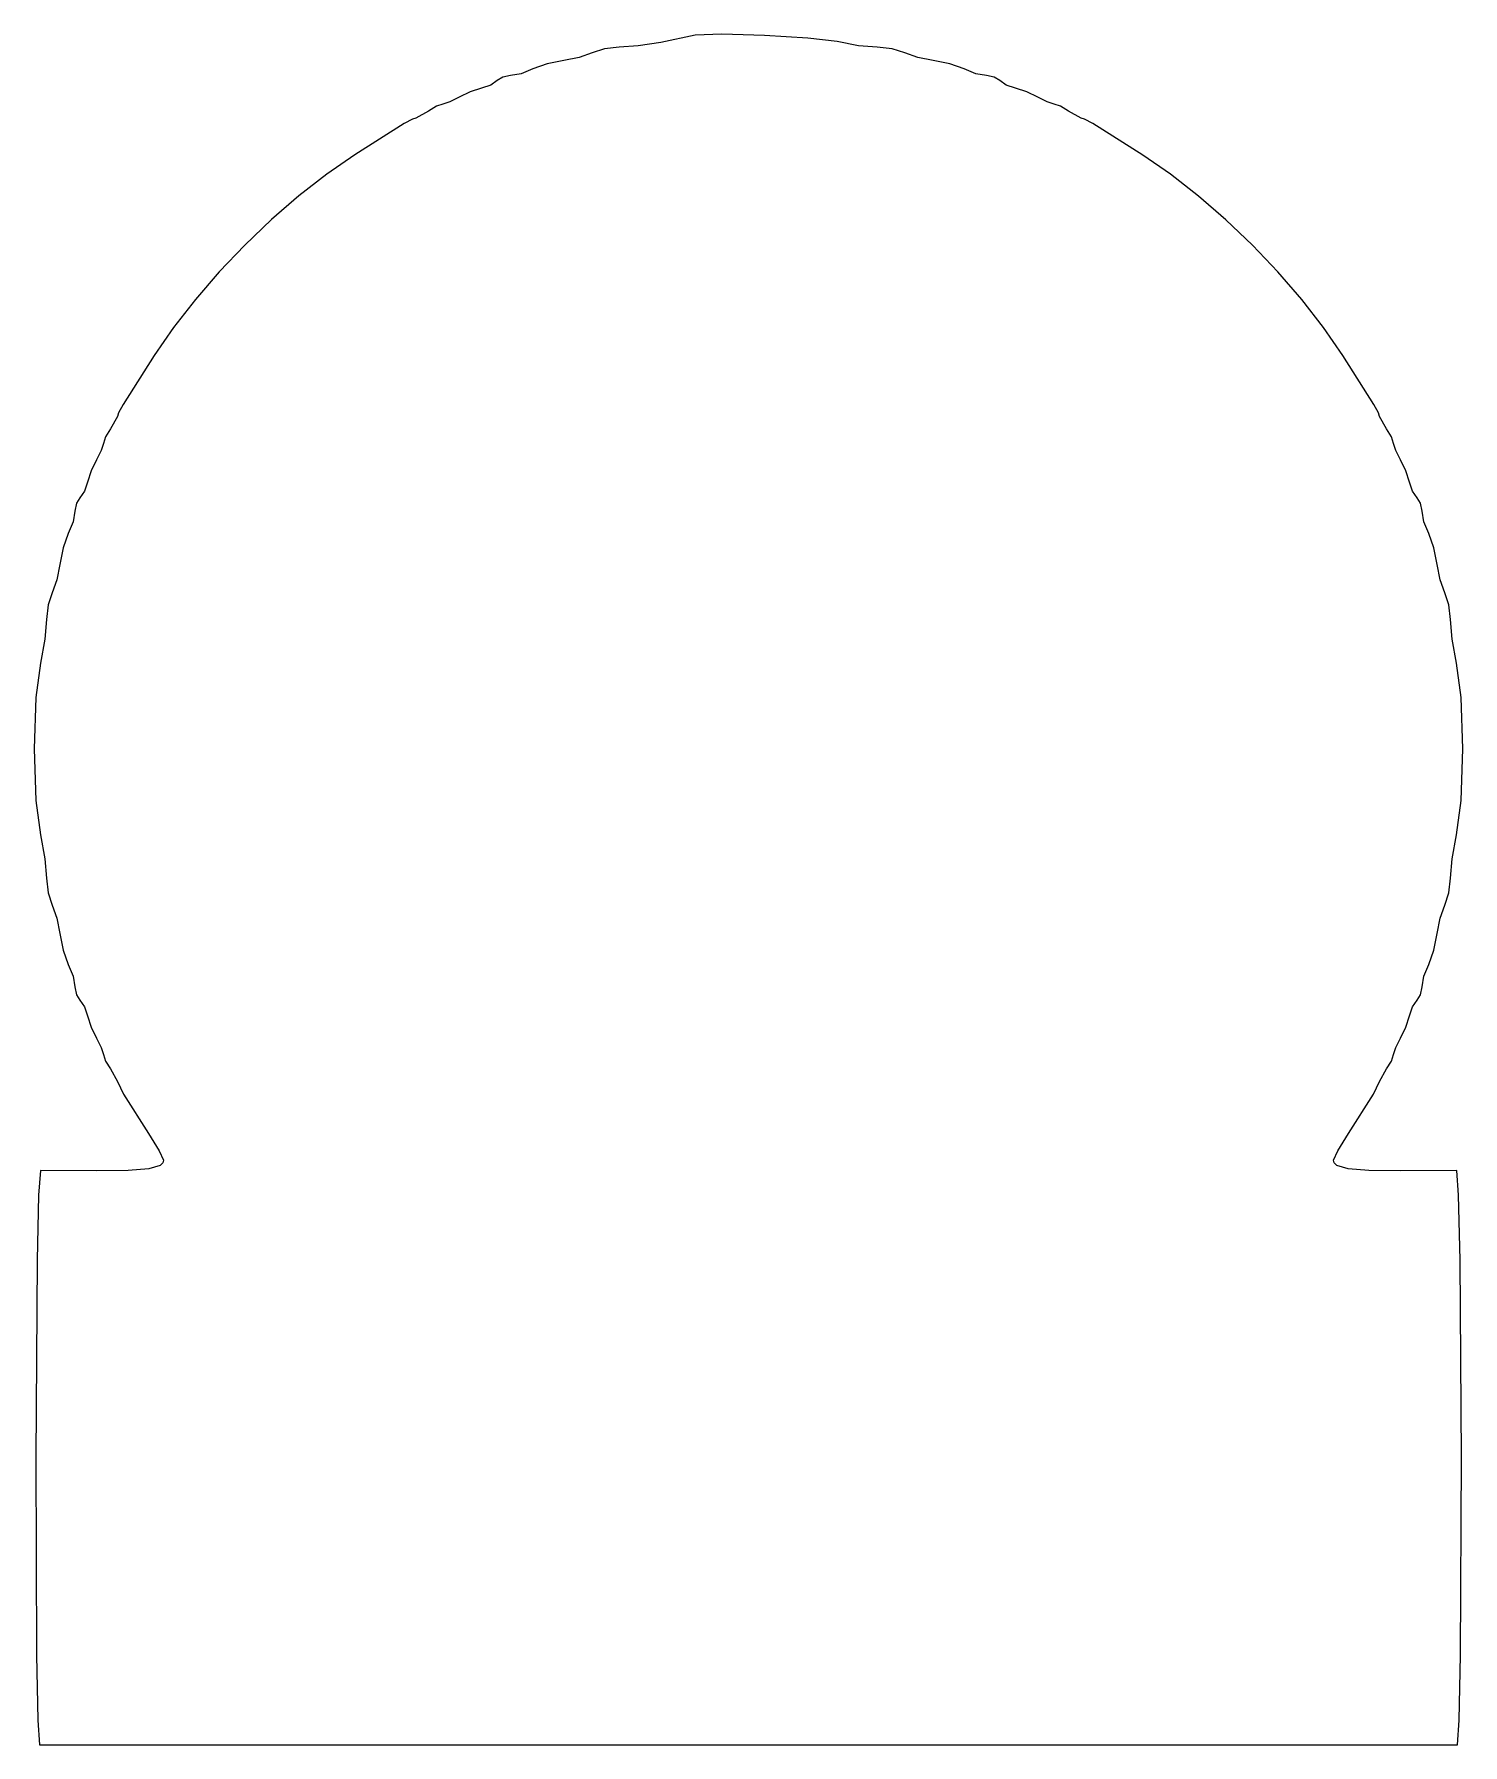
# Model space of a CAD drawing. Extents: x 71 to 213, y 41 to 212.
import ezdxf

# ---------------------------------------------------------------- set-up
doc = ezdxf.new("R2010")
doc.units = 0

msp = doc.modelspace()

# ---------------------------------------------------------------- linework, layer by layer
at = {"layer": 'Layer 1'}
for p, q in [((136.525, 211.455), (133.10305, 210.749444)), ((136.525031, 211.45498), (136.525, 211.455)), ((139.156536, 211.55916), (136.525031, 211.45498)), ((143.395376, 211.441751), (139.156536, 211.55916)), ((147.72682, 211.172207), (143.395376, 211.441751)), ((150.636131, 210.81998), (147.72682, 211.172207)), ((126.25916, 209.69111), (124.980341, 209.254548)), ((127.480651, 210.092395), (126.25916, 209.69111)), ((128.94027, 210.255555), (127.480651, 210.092395)), ((130.823221, 210.396666), (128.94027, 210.255555)), ((133.10305, 210.749444), (130.823221, 210.396666)), ((152.761618, 210.418695), (150.636131, 210.81998)), ((154.622521, 210.255535), (152.761618, 210.418695)), ((156.130647, 210.092375), (154.622521, 210.255535)), ((157.374191, 209.69109), (156.130647, 210.092375)), ((158.653009, 209.254527), (157.374191, 209.69109)), ((120.36777, 208.103609), (119.190375, 207.622949)), ((121.796523, 208.619547), (120.36777, 208.103609)), ((123.43694, 208.950276), (121.796523, 208.619547)), ((124.980341, 209.254548), (123.43694, 208.950276)), ((160.196411, 208.950256), (158.653009, 209.254527)), ((161.83683, 208.619527), (160.196411, 208.950256)), ((163.265581, 208.103589), (161.83683, 208.619527)), ((164.442975, 207.622929), (163.265581, 208.103589)), ((115.25249, 206.198608), (114.12801, 205.819372)), ((116.16089, 206.50288), (115.25249, 206.198608)), ((116.80471, 206.939442), (116.16089, 206.50288)), ((117.355929, 207.29222), (116.80471, 206.939442)), ((118.14527, 207.433331), (117.355929, 207.29222)), ((119.190375, 207.622949), (118.14527, 207.433331)), ((165.488081, 207.433311), (164.442975, 207.622929)), ((166.277425, 207.2922), (165.488081, 207.433311)), ((166.828641, 206.939422), (166.277425, 207.2922)), ((167.472458, 206.502859), (166.828641, 206.939422)), ((168.380861, 206.198588), (167.472458, 206.502859)), ((169.50534, 205.819352), (168.380861, 206.198588)), ((110.750161, 204.40385), (109.96082, 203.905551)), ((111.40721, 204.611107), (110.750161, 204.40385)), ((112.099536, 204.813954), (111.40721, 204.611107)), ((113.02999, 205.281385), (112.099536, 204.813954)), ((114.12801, 205.819372), (113.02999, 205.281385)), ((170.603361, 205.281365), (169.50534, 205.819352)), ((171.533813, 204.813934), (170.603361, 205.281365)), ((172.226141, 204.611087), (171.533813, 204.813934)), ((172.883191, 204.40383), (172.226141, 204.611087)), ((173.672531, 203.905531), (172.883191, 204.40383)), ((107.539884, 202.666419), (102.62304, 199.566385)), ((108.362849, 203.113454), (107.539884, 202.666419)), ((108.7261, 203.199995), (108.362849, 203.113454)), ((109.96082, 203.905551), (108.7261, 203.199995)), ((174.907251, 203.199975), (173.672531, 203.905531)), ((175.271056, 203.112882), (174.907251, 203.199975)), ((176.097881, 202.661988), (175.271056, 203.112882)), ((181.045591, 199.531085), (176.097881, 202.661988)), ((102.62304, 199.566385), (99.85511, 197.6434)), ((183.822147, 197.611066), (181.045591, 199.531085)), ((99.85511, 197.6434), (97.082216, 195.473607)), ((186.595805, 195.448789), (183.822147, 197.611066)), ((97.082216, 195.473607), (94.345701, 193.097934)), ((189.327293, 193.083116), (186.595805, 195.448789)), ((94.345701, 193.097934), (91.68691, 190.55731)), ((191.977336, 190.552905), (189.327293, 193.083116)), ((91.68691, 190.55731), (89.147185, 187.892664)), ((194.506662, 187.897017), (191.977336, 190.552905)), ((89.147185, 187.892664), (86.767869, 185.144926)), ((196.875995, 185.154311), (194.506662, 187.897017)), ((86.767869, 185.144926), (84.590307, 182.355023)), ((199.046063, 182.363647), (196.875995, 185.154311)), ((84.590307, 182.355023), (82.65584, 179.563885)), ((200.977591, 179.563885), (199.046063, 182.363647)), ((82.65584, 179.563885), (79.569034, 174.704367)), ((204.064396, 174.704369), (200.977591, 179.563885)), ((79.113731, 173.868724), (79.02223, 173.496105)), ((79.569034, 174.704367), (79.113731, 173.868724)), ((204.5197, 173.868727), (204.064396, 174.704369)), ((204.611201, 173.496105), (204.5197, 173.868727)), ((78.316674, 172.261385), (77.818375, 171.472044)), ((79.02223, 173.496105), (78.316674, 172.261385)), ((205.316757, 172.261385), (204.611201, 173.496105)), ((205.815056, 171.472044), (205.316757, 172.261385)), ((77.611118, 170.814995), (77.408271, 170.122667)), ((77.818375, 171.472044), (77.611118, 170.814995)), ((206.022313, 170.814995), (205.815056, 171.472044)), ((206.225161, 170.122669), (206.022313, 170.814995)), ((76.94084, 169.192215), (76.402853, 168.094194)), ((77.408271, 170.122667), (76.94084, 169.192215)), ((206.692591, 169.192215), (206.225161, 170.122669)), ((207.230578, 168.094195), (206.692591, 169.192215)), ((76.023617, 166.969715), (75.719346, 166.061311)), ((76.402853, 168.094194), (76.023617, 166.969715)), ((207.609814, 166.969715), (207.230578, 168.094195)), ((207.914086, 166.061315), (207.609814, 166.969715)), ((75.282783, 165.417495), (74.930005, 164.866279)), ((75.719346, 166.061311), (75.282783, 165.417495)), ((208.350648, 165.417495), (207.914086, 166.061315)), ((208.703426, 164.866276), (208.350648, 165.417495)), ((74.788894, 164.076935), (74.599276, 163.031829)), ((74.930005, 164.866279), (74.788894, 164.076935)), ((208.844537, 164.076935), (208.703426, 164.866276)), ((209.034155, 163.03183), (208.844537, 164.076935)), ((74.118616, 161.854435), (73.602678, 160.425684)), ((74.599276, 163.031829), (74.118616, 161.854435)), ((209.514815, 161.854435), (209.034155, 163.03183)), ((210.030753, 160.425682), (209.514815, 161.854435)), ((73.602678, 160.425684), (73.271949, 158.785265)), ((210.361482, 158.785265), (210.030753, 160.425682)), ((73.271949, 158.785265), (72.967678, 157.241862)), ((210.665754, 157.241864), (210.361482, 158.785265)), ((72.967678, 157.241862), (72.531115, 155.963045)), ((211.102316, 155.963045), (210.665754, 157.241864)), ((72.531115, 155.963045), (72.12983, 154.741551)), ((211.503601, 154.741554), (211.102316, 155.963045)), ((71.96667, 153.281935), (71.785871, 151.337247)), ((72.12983, 154.741551), (71.96667, 153.281935)), ((211.666761, 153.281935), (211.503601, 154.741554)), ((211.84756, 151.337245), (211.666761, 153.281935)), ((71.785871, 151.337247), (71.366947, 148.942765)), ((212.266484, 148.942765), (211.84756, 151.337245)), ((71.366947, 148.942765), (70.877468, 145.520817)), ((212.755964, 145.520817), (212.266484, 148.942765)), ((70.877468, 145.520817), (70.731947, 140.405535)), ((212.901484, 140.405535), (212.755964, 145.520817)), ((70.731947, 140.405535), (70.877468, 135.290252)), ((212.755964, 135.290252), (212.901484, 140.405535)), ((70.877468, 135.290252), (71.366947, 131.868305)), ((212.266484, 131.868305), (212.755964, 135.290252)), ((71.366947, 131.868305), (71.785871, 129.473825)), ((211.84756, 129.473823), (212.266484, 131.868305)), ((71.785871, 129.473825), (71.96667, 127.529135)), ((211.666761, 127.529135), (211.84756, 129.473823)), ((71.96667, 127.529135), (72.12983, 126.069516)), ((72.12983, 126.069516), (72.531115, 124.848025)), ((211.102316, 124.848025), (211.503601, 126.069519)), ((211.503601, 126.069519), (211.666761, 127.529135)), ((72.531115, 124.848025), (72.967677, 123.569206)), ((210.665753, 123.569208), (211.102316, 124.848025)), ((72.967677, 123.569206), (73.271949, 122.025805)), ((210.361482, 122.025805), (210.665753, 123.569208)), ((73.271949, 122.025805), (73.602678, 120.385388)), ((210.030753, 120.385386), (210.361482, 122.025805)), ((73.602678, 120.385388), (74.118616, 118.956635)), ((209.514815, 118.956635), (210.030753, 120.385386)), ((74.118616, 118.956635), (74.599276, 117.77924)), ((74.599276, 117.77924), (74.788894, 116.734135)), ((208.844537, 116.734135), (209.034155, 117.779241)), ((209.034155, 117.779241), (209.514815, 118.956635)), ((74.788894, 116.734135), (74.930005, 115.944794)), ((74.930005, 115.944794), (75.282783, 115.393575)), ((208.350648, 115.393575), (208.703426, 115.944791)), ((208.703426, 115.944791), (208.844537, 116.734135)), ((75.282783, 115.393575), (75.719345, 114.749755)), ((75.719345, 114.749755), (76.023617, 113.841355)), ((207.609814, 113.841355), (207.914085, 114.749759)), ((207.914085, 114.749759), (208.350648, 115.393575)), ((76.023617, 113.841355), (76.402853, 112.716875)), ((76.402853, 112.716875), (76.94084, 111.618855)), ((206.692591, 111.618855), (207.230578, 112.716876)), ((207.230578, 112.716876), (207.609814, 113.841355)), ((76.94084, 111.618855), (77.408271, 110.688401)), ((77.408271, 110.688401), (77.611118, 109.996075)), ((206.022313, 109.996075), (206.225161, 110.688403)), ((206.225161, 110.688403), (206.692591, 111.618855)), ((77.611118, 109.996075), (77.818375, 109.339026)), ((77.818375, 109.339026), (78.316674, 108.549685)), ((205.316757, 108.549685), (205.815056, 109.339026)), ((205.815056, 109.339026), (206.022313, 109.996075)), ((78.316674, 108.549685), (79.02223, 107.314965)), ((79.02223, 107.314965), (79.604314, 106.044964)), ((204.029116, 106.044963), (204.611201, 107.314965)), ((204.611201, 107.314965), (205.316757, 108.549685)), ((79.604314, 106.044964), (82.0914, 102.129125)), ((201.542031, 102.129125), (204.029116, 106.044963)), ((82.0914, 102.129125), (83.167375, 100.396102)), ((200.466054, 100.396106), (201.542031, 102.129125)), ((83.266597, 98.950821), (82.144323, 98.61017)), ((83.167375, 100.396102), (83.60835, 99.483295)), ((83.525943, 99.19184), (83.266597, 98.950821)), ((83.60835, 99.483295), (83.525943, 99.19184)), ((200.025081, 99.483295), (200.466054, 100.396106)), ((200.107488, 99.191841), (200.025081, 99.483295)), ((200.366836, 98.950823), (200.107488, 99.191841)), ((201.489113, 98.610173), (200.366836, 98.950823)), ((71.36695, 98.460243), (71.167065, 95.992933)), ((76.97612, 98.424965), (71.36695, 98.460243)), ((80.096004, 98.441499), (76.97612, 98.424965)), ((82.144323, 98.61017), (80.096004, 98.441499)), ((203.537431, 98.441501), (201.489113, 98.610173)), ((206.657311, 98.424965), (203.537431, 98.441501)), ((212.301761, 98.460243), (206.657311, 98.424965)), ((212.490001, 95.992927), (212.301761, 98.460243)), ((71.167065, 95.992933), (71.01803, 89.510157)), ((212.630286, 89.510147), (212.490001, 95.992927)), ((71.01803, 89.510157), (70.877471, 69.854364)), ((212.760373, 69.854355), (212.630286, 89.510147)), ((70.877471, 69.854364), (70.955192, 50.205185)), ((212.678793, 50.205182), (212.760373, 69.854355)), ((70.955192, 50.205185), (71.079009, 43.730677)), ((212.554494, 43.730676), (212.678793, 50.205182)), ((71.079009, 43.730677), (71.261117, 41.274943)), ((212.372317, 41.274943), (212.554494, 43.730676)), ((71.261117, 41.274943), (141.816717, 41.274943)), ((141.816717, 41.274943), (212.372317, 41.274943))]:
    msp.add_line(p, q, dxfattribs=at)

doc.saveas('drawing.dxf')
